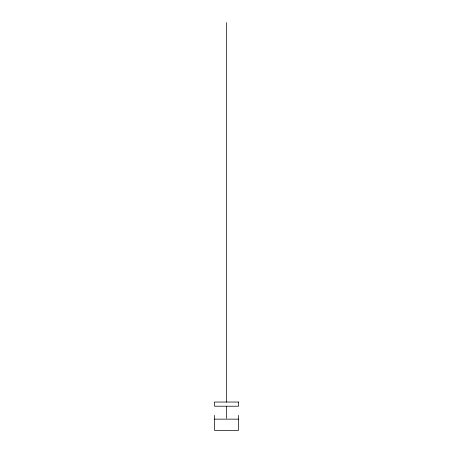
<?xml version="1.0" encoding="UTF-8"?>
<svg xmlns="http://www.w3.org/2000/svg" width="453" height="453" viewBox="0 0 453 453"><rect width="100%" height="100%" fill="white"/><g stroke="black" fill="none" stroke-linecap="round" stroke-linejoin="round"><path stroke-width="0.68" d="M214.433 419.15L238.567 419.15M238.567 415.378L238.567 430.35L214.433 430.35L214.433 415.378M226.5 22.65L226.5 402.088M226.5 406.307L226.5 418.283M238.567 402.043L214.433 402.043L214.433 406.211L238.567 406.211L238.567 402.043"/></g></svg>
